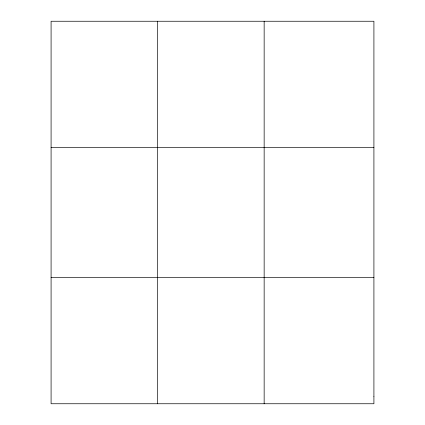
<?xml version="1.0" encoding="UTF-8"?>
<svg xmlns="http://www.w3.org/2000/svg" width="425" height="425" viewBox="0 0 425 425"><rect width="100%" height="100%" fill="white"/><g stroke="black" fill="none" stroke-linecap="round" stroke-linejoin="round"><path stroke-width="0.64" d="M157.617 21.25L157.617 403.75M264.153 21.25L264.153 403.75M51.085 147.475L373.915 147.475M51.085 277.525L373.915 277.525M373.915 396.323L373.915 403.75L51.085 403.75L51.085 21.25L373.915 21.25L373.915 396.323"/></g></svg>
